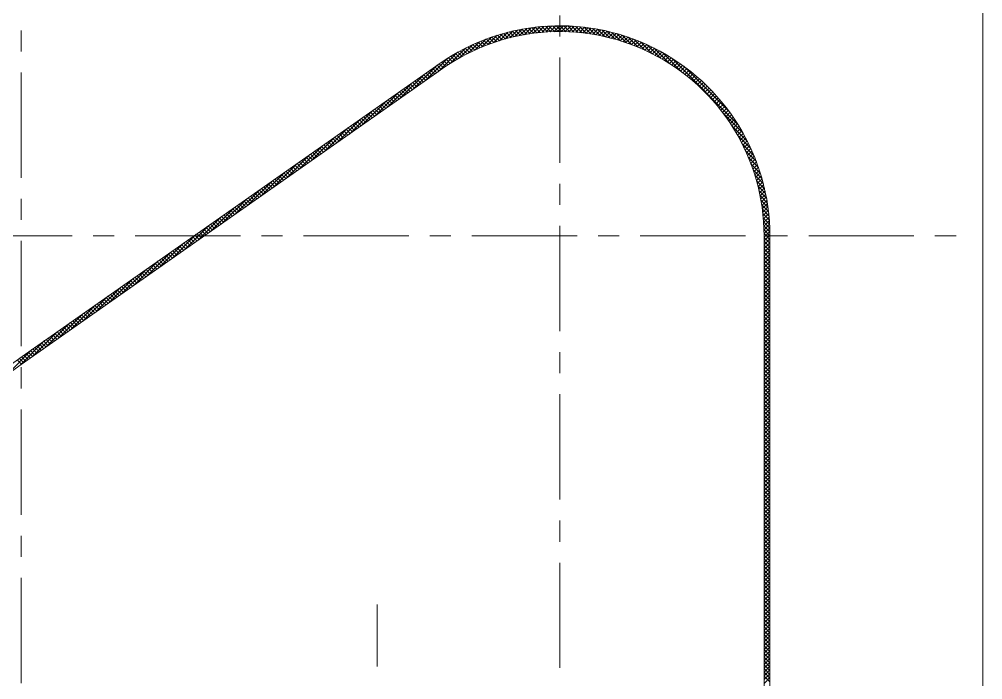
# Model space of a CAD drawing. Header units: millimetres. Extents: x 3449 to 4043, y 1067 to 1487.
# Drawn here: x 3714.22 to 3737.11, y 1159.69 to 1175.38 of the extents above; entities that cross this region are included whole.
import ezdxf

# ---------------------------------------------------------------- set-up
doc = ezdxf.new("R2010")
doc.units = ezdxf.units.MM
doc.linetypes.add('CENTERX2', pattern=[4, 2.5, -0.5, 0.5, -0.5])
for name, color, linetype, lineweight, true_color in [('1', 1, 'Continuous', 18, 0xff0000), ('2', 2, 'Continuous', 18, 0xffff00), ('3', 3, 'CENTERX2', 18, 0x00ff00)]:
    doc.layers.add(name, color=color, linetype=linetype, lineweight=lineweight, true_color=true_color)

msp = doc.modelspace()

# ---------------------------------------------------------------- linework, layer by layer
at = {"layer": '1'}
for p, q in [((3737.11235, 1179.13855), (3737.11235, 1113.88778)), ((3724.13861, 1174.10736), (3714.26368, 1167.18361)), ((3724.05295, 1174.21608), (3714.28932, 1167.37309)), ((3731.91827, 1170.23294), (3731.91827, 1122.79339)), ((3732.05666, 1170.23294), (3732.05666, 1122.79339)), ((3714.28932, 1167.37309), (3708.77472, 1163.37693)), ((3714.26368, 1167.18361), (3708.83274, 1163.24807))]:
    msp.add_line(p, q, dxfattribs=at)
for radius, end in [(4.99298, 127.084465), (4.85459, 127.051655)]:
    msp.add_arc((3727.06368, 1170.23294), radius, 0, end, dxfattribs=at)
at = {"layer": '2'}
for p, q in [((3726.11035, 1174.99301), (3726.28164, 1175.1643)), ((3726.22098, 1175.01384), (3726.387, 1175.17986)), ((3726.44039, 1175.04736), (3726.31784, 1175.16991)), ((3726.32849, 1175.03155), (3726.48978, 1175.19284)), ((3726.5205, 1175.05706), (3726.39641, 1175.18114)), ((3726.43316, 1175.04642), (3726.59017, 1175.20343)), ((3726.60183, 1175.06552), (3726.47612, 1175.19124)), ((3726.53524, 1175.05869), (3726.68835, 1175.2118)), ((3726.68445, 1175.0727), (3726.557, 1175.20015)), ((3726.63492, 1175.06857), (3726.78447, 1175.21812)), ((3726.76841, 1175.07855), (3726.63912, 1175.20785)), ((3726.85376, 1175.083), (3726.7225, 1175.21426)), ((3726.73237, 1175.07622), (3726.87865, 1175.2225)), ((3726.94059, 1175.08598), (3726.80723, 1175.21934)), ((3726.82776, 1175.0818), (3726.97102, 1175.22507)), ((3727.02895, 1175.08741), (3726.89335, 1175.22302)), ((3726.92121, 1175.08545), (3727.06169, 1175.22593)), ((3727.11895, 1175.08722), (3726.98093, 1175.22524)), ((3727.01283, 1175.08727), (3727.15073, 1175.22517)), ((3727.21066, 1175.08531), (3727.07005, 1175.22592)), ((3727.10274, 1175.08738), (3727.23824, 1175.22288)), ((3727.3042, 1175.08158), (3727.16079, 1175.22498)), ((3727.19103, 1175.08587), (3727.32429, 1175.21912)), ((3727.39968, 1175.0759), (3727.25325, 1175.22233)), ((3727.27778, 1175.08281), (3727.40894, 1175.21398)), ((3727.49724, 1175.06814), (3727.34753, 1175.21785)), ((3727.36307, 1175.0783), (3727.49227, 1175.2075)), ((3727.59703, 1175.05815), (3727.44374, 1175.21144)), ((3727.44696, 1175.07238), (3727.57432, 1175.19975)), ((3727.52951, 1175.06514), (3727.65515, 1175.19077)), ((3727.69923, 1175.04576), (3727.54202, 1175.20296)), ((3727.61079, 1175.05661), (3727.7348, 1175.18062)), ((3727.80404, 1175.03075), (3727.64253, 1175.19226)), ((3727.69084, 1175.04686), (3727.81331, 1175.16933)), ((3727.91169, 1175.0129), (3727.74543, 1175.17917)), ((3728.02248, 1174.99191), (3727.85092, 1175.16348)), ((3725.20731, 1174.71859), (3725.44498, 1174.95626)), ((3725.35567, 1174.77715), (3725.57843, 1174.99991)), ((3725.49366, 1174.82665), (3725.38503, 1174.93529)), ((3725.561, 1174.84912), (3725.4516, 1174.95852)), ((3725.49566, 1174.82733), (3725.70617, 1175.03784)), ((3725.62917, 1174.87075), (3725.51895, 1174.98097)), ((3725.69818, 1174.89154), (3725.58712, 1175.00261)), ((3725.62875, 1174.87063), (3725.82899, 1175.07086)), ((3725.76807, 1174.91146), (3725.65611, 1175.02342)), ((3725.83885, 1174.93048), (3725.72594, 1175.04339)), ((3725.75604, 1174.90811), (3725.9475, 1175.09957)), ((3725.91054, 1174.94859), (3725.79664, 1175.06249)), ((3725.98317, 1174.96577), (3725.86823, 1175.08071)), ((3725.87834, 1174.9406), (3726.06219, 1175.12446)), ((3726.05677, 1174.98197), (3725.94073, 1175.09801)), ((3725.99627, 1174.96874), (3726.17346, 1175.14593)), ((3726.13137, 1174.99717), (3726.01416, 1175.11438)), ((3726.20699, 1175.01135), (3726.08856, 1175.12978)), ((3726.28368, 1175.02447), (3726.16395, 1175.14419)), ((3726.36146, 1175.03648), (3726.24037, 1175.15758)), ((3727.76971, 1175.03592), (3727.89074, 1175.15695)), ((3727.84744, 1175.02385), (3727.9671, 1175.14352)), ((3727.92407, 1175.01068), (3728.04244, 1175.12905)), ((3728.13674, 1174.96746), (3727.95924, 1175.14496)), ((3727.99965, 1174.99646), (3728.11679, 1175.1136)), ((3728.25487, 1174.93912), (3728.07067, 1175.12333)), ((3728.07419, 1174.9812), (3728.19018, 1175.09719)), ((3728.14775, 1174.96495), (3728.26264, 1175.07984)), ((3728.3774, 1174.9064), (3728.18554, 1175.09826)), ((3728.22033, 1174.94773), (3728.33418, 1175.06158)), ((3728.29198, 1174.92958), (3728.40483, 1175.04243)), ((3728.50495, 1174.86866), (3728.30425, 1175.06935)), ((3728.36271, 1174.91051), (3728.47463, 1175.02242)), ((3728.63835, 1174.82506), (3728.42729, 1175.03611)), ((3728.43255, 1174.89055), (3728.54358, 1175.00157)), ((3728.50153, 1174.86972), (3728.6117, 1174.97989)), ((3728.77871, 1174.7745), (3728.55529, 1174.99792)), ((3728.56965, 1174.84804), (3728.67902, 1174.95741)), ((3728.63695, 1174.82554), (3728.74555, 1174.93413)), ((3728.92753, 1174.71548), (3728.68904, 1174.95397)), ((3724.68308, 1174.46376), (3724.99782, 1174.7785)), ((3724.87556, 1174.56645), (3725.15641, 1174.84729)), ((3724.9829, 1174.619), (3724.87919, 1174.7227)), ((3725.04416, 1174.64754), (3724.93994, 1174.75176)), ((3725.10613, 1174.67537), (3725.00138, 1174.78012)), ((3725.04839, 1174.64947), (3725.30478, 1174.90586)), ((3725.16883, 1174.70247), (3725.06351, 1174.80779)), ((3725.23227, 1174.72884), (3725.12635, 1174.83476)), ((3725.29646, 1174.75445), (3725.18991, 1174.861)), ((3725.36141, 1174.7793), (3725.2542, 1174.88651)), ((3725.42714, 1174.80337), (3725.31923, 1174.91128)), ((3728.70344, 1174.80222), (3728.81131, 1174.91009)), ((3728.76913, 1174.77811), (3728.8763, 1174.88528)), ((3729.08704, 1174.64578), (3728.8296, 1174.90321)), ((3728.83404, 1174.75322), (3728.94056, 1174.85974)), ((3728.89819, 1174.72757), (3729.00408, 1174.83346)), ((3728.96159, 1174.70117), (3729.06689, 1174.80646)), ((3729.26066, 1174.56196), (3728.97842, 1174.8442)), ((3729.02426, 1174.67403), (3729.12898, 1174.77875)), ((3729.0862, 1174.64616), (3729.19039, 1174.75035)), ((3729.45433, 1174.45809), (3729.13758, 1174.77484)), ((3729.14742, 1174.61759), (3729.2511, 1174.72127)), ((3724.17219, 1174.13248), (3724.63535, 1174.59564)), ((3724.45936, 1174.32985), (3724.82588, 1174.69637)), ((3724.57323, 1174.40005), (3724.47241, 1174.50087)), ((3724.62976, 1174.43332), (3724.5286, 1174.53449)), ((3724.68694, 1174.46594), (3724.58541, 1174.56747)), ((3724.74479, 1174.4979), (3724.64287, 1174.59982)), ((3724.80329, 1174.52919), (3724.70097, 1174.63152)), ((3724.86248, 1174.55981), (3724.75971, 1174.66258)), ((3724.92234, 1174.58975), (3724.81912, 1174.69297)), ((3729.20795, 1174.58831), (3729.31114, 1174.69151)), ((3729.26778, 1174.55834), (3729.37052, 1174.66108)), ((3729.68009, 1174.32213), (3729.31028, 1174.69194)), ((3729.32693, 1174.52768), (3729.42923, 1174.62999)), ((3729.3854, 1174.49636), (3729.4873, 1174.59825)), ((3729.44321, 1174.46436), (3729.54472, 1174.56588)), ((3729.50036, 1174.43171), (3729.60151, 1174.53286)), ((3729.97234, 1174.11969), (3729.50192, 1174.59011)), ((3729.55686, 1174.39841), (3729.65767, 1174.49922)), ((3723.56593, 1173.70582), (3724.14186, 1174.28175)), ((3723.86641, 1173.91651), (3724.41604, 1174.46614)), ((3724.19521, 1174.14945), (3724.09623, 1174.24843)), ((3724.24735, 1174.18711), (3724.14816, 1174.2863)), ((3724.30011, 1174.22416), (3724.20069, 1174.32357)), ((3724.35348, 1174.26059), (3724.25382, 1174.36025)), ((3724.40747, 1174.2964), (3724.30755, 1174.39632)), ((3724.46209, 1174.33158), (3724.36189, 1174.43178)), ((3724.51734, 1174.36614), (3724.41684, 1174.46664)), ((3729.61272, 1174.36446), (3729.71321, 1174.46495)), ((3729.66794, 1174.32988), (3729.76813, 1174.43007)), ((3729.72253, 1174.29467), (3729.82243, 1174.39457)), ((3731.28949, 1172.89233), (3729.72306, 1174.45876)), ((3729.77649, 1174.25883), (3729.87613, 1174.35847)), ((3729.82983, 1174.22236), (3729.92923, 1174.32177)), ((3729.88255, 1174.18529), (3729.98173, 1174.28447)), ((3731.10096, 1173.17067), (3730.0014, 1174.27023)), ((3723.26548, 1173.49518), (3723.83043, 1174.06013)), ((3723.87989, 1173.92596), (3723.78062, 1174.02522)), ((3723.93268, 1173.96297), (3723.83342, 1174.06223)), ((3723.98547, 1173.99998), (3723.88622, 1174.09923)), ((3724.03826, 1174.037), (3723.93902, 1174.13624)), ((3724.09275, 1174.07231), (3723.99182, 1174.17324)), ((3724.14368, 1174.11118), (3724.04488, 1174.20998)), ((3729.93467, 1174.1476), (3730.03364, 1174.24657)), ((3729.98617, 1174.1093), (3730.08496, 1174.20808)), ((3730.03707, 1174.07039), (3730.13569, 1174.16901)), ((3730.08737, 1174.03089), (3730.18583, 1174.12935)), ((3730.13707, 1173.99078), (3730.2354, 1174.08912)), ((3730.18617, 1173.95008), (3730.28438, 1174.0483)), ((3722.96527, 1173.28478), (3723.53022, 1173.84972)), ((3723.56315, 1173.70388), (3723.46383, 1173.8032)), ((3723.61594, 1173.74089), (3723.51663, 1173.8402)), ((3723.66873, 1173.7779), (3723.56943, 1173.8772)), ((3723.72152, 1173.81492), (3723.62223, 1173.91421)), ((3723.77431, 1173.85193), (3723.67503, 1173.95121)), ((3723.8271, 1173.88894), (3723.72782, 1173.98822)), ((3730.23468, 1173.90879), (3730.33279, 1174.0069)), ((3730.28259, 1173.8669), (3730.38062, 1173.96493)), ((3730.32992, 1173.82443), (3730.42788, 1173.92239)), ((3730.37665, 1173.78136), (3730.47457, 1173.87927)), ((3730.4228, 1173.73771), (3730.52068, 1173.83558)), ((3730.46836, 1173.69346), (3730.56622, 1173.79132)), ((3722.66507, 1173.07437), (3723.23001, 1173.63932)), ((3723.2464, 1173.48181), (3723.14705, 1173.58117)), ((3723.2992, 1173.51882), (3723.19984, 1173.61817)), ((3723.35199, 1173.55583), (3723.25264, 1173.65518)), ((3723.40478, 1173.59284), (3723.30662, 1173.691)), ((3723.45757, 1173.62985), (3723.35824, 1173.72919)), ((3723.51036, 1173.66687), (3723.41104, 1173.76619)), ((3730.51334, 1173.64863), (3730.61119, 1173.74649)), ((3730.55772, 1173.60322), (3730.65559, 1173.70109)), ((3730.60152, 1173.55721), (3730.69942, 1173.65511)), ((3730.64473, 1173.51062), (3730.74268, 1173.60857)), ((3730.68735, 1173.46344), (3730.78536, 1173.56145)), ((3722.36486, 1172.86397), (3722.9298, 1173.42891)), ((3722.92961, 1173.25978), (3722.83026, 1173.35914)), ((3722.98241, 1173.29679), (3722.88305, 1173.39615)), ((3723.03521, 1173.33379), (3722.93585, 1173.43315)), ((3723.08801, 1173.3708), (3722.98865, 1173.47016)), ((3723.14081, 1173.4078), (3723.04145, 1173.50716)), ((3723.19361, 1173.44481), (3723.09425, 1173.54416)), ((3730.72938, 1173.41566), (3730.82747, 1173.51376)), ((3730.77082, 1173.3673), (3730.86901, 1173.46549)), ((3730.81166, 1173.31834), (3730.90996, 1173.41664)), ((3730.85191, 1173.26879), (3730.95034, 1173.36722)), ((3722.06465, 1172.65356), (3722.62959, 1173.21851)), ((3722.61283, 1173.03776), (3722.51347, 1173.13712)), ((3722.66562, 1173.07476), (3722.56627, 1173.17412)), ((3722.71842, 1173.11177), (3722.61906, 1173.21112)), ((3722.77122, 1173.14877), (3722.67186, 1173.24813)), ((3722.82402, 1173.18578), (3722.72466, 1173.28513)), ((3722.87682, 1173.22278), (3722.77746, 1173.32214)), ((3730.89156, 1173.21864), (3730.99014, 1173.31722)), ((3730.93061, 1173.16789), (3731.02936, 1173.26663)), ((3731.42084, 1172.67119), (3730.95042, 1173.1416)), ((3730.96906, 1173.11653), (3731.06799, 1173.21546)), ((3731.0069, 1173.06457), (3731.10603, 1173.16369)), ((3731.04413, 1173.01199), (3731.14347, 1173.11134)), ((3721.76444, 1172.44315), (3722.32939, 1173.0081)), ((3722.24324, 1172.77873), (3722.14388, 1172.87809)), ((3722.29604, 1172.81573), (3722.19668, 1172.91509)), ((3722.34883, 1172.85274), (3722.24948, 1172.95209)), ((3722.40163, 1172.88974), (3722.30227, 1172.9891)), ((3722.45443, 1172.92674), (3722.35507, 1173.0261)), ((3722.50723, 1172.96375), (3722.40787, 1173.06311)), ((3722.56003, 1173.00075), (3722.46067, 1173.10011)), ((3731.08074, 1172.9588), (3731.18032, 1173.05838)), ((3731.11673, 1172.90499), (3731.21657, 1173.00483)), ((3731.1521, 1172.85056), (3731.25221, 1172.95067)), ((3731.18684, 1172.79549), (3731.28725, 1172.8959)), ((3721.46423, 1172.23275), (3722.02918, 1172.79769)), ((3721.92645, 1172.5567), (3721.82709, 1172.65606)), ((3721.97925, 1172.59371), (3721.87989, 1172.69306)), ((3722.03205, 1172.63071), (3721.93269, 1172.73007)), ((3722.08484, 1172.66771), (3721.98549, 1172.76707)), ((3722.13764, 1172.70472), (3722.03828, 1172.80408)), ((3722.19044, 1172.74172), (3722.09108, 1172.84108)), ((3731.52267, 1172.47955), (3731.15287, 1172.84936)), ((3731.22094, 1172.73979), (3731.32166, 1172.84052)), ((3731.2544, 1172.68344), (3731.35546, 1172.78451)), ((3731.28721, 1172.62645), (3731.38863, 1172.72787)), ((3731.31936, 1172.5688), (3731.42116, 1172.67061)), ((3721.16403, 1172.02234), (3721.72897, 1172.58729)), ((3721.60966, 1172.33467), (3721.5103, 1172.43403)), ((3721.66246, 1172.37168), (3721.5631, 1172.47104)), ((3721.71526, 1172.40868), (3721.6159, 1172.50804)), ((3721.76805, 1172.44569), (3721.6687, 1172.54505)), ((3721.82085, 1172.48269), (3721.7215, 1172.58205)), ((3721.87365, 1172.5197), (3721.77429, 1172.61905)), ((3731.60557, 1172.30685), (3731.28882, 1172.6236)), ((3731.35085, 1172.51049), (3731.45306, 1172.6127)), ((3731.38167, 1172.45151), (3731.4843, 1172.55414)), ((3731.67493, 1172.14769), (3731.39269, 1172.42993)), ((3731.41181, 1172.39184), (3731.51489, 1172.49493)), ((3731.44125, 1172.33149), (3731.54482, 1172.43505)), ((3720.86382, 1171.81194), (3721.42876, 1172.37688)), ((3721.29287, 1172.11265), (3721.19351, 1172.21201)), ((3721.34567, 1172.14965), (3721.24631, 1172.24901)), ((3721.39847, 1172.18666), (3721.29911, 1172.28601)), ((3721.45127, 1172.22366), (3721.35191, 1172.32302)), ((3721.50406, 1172.26067), (3721.40471, 1172.36002)), ((3721.55686, 1172.29767), (3721.4575, 1172.39703)), ((3731.47, 1172.27043), (3731.57407, 1172.3745)), ((3731.73394, 1171.99887), (3731.47651, 1172.25631)), ((3731.49804, 1172.20867), (3731.60264, 1172.31326)), ((3731.52536, 1172.14618), (3731.63051, 1172.25134)), ((3731.55194, 1172.08296), (3731.65768, 1172.18871)), ((3720.56361, 1171.60153), (3721.12855, 1172.16648)), ((3720.97608, 1171.89062), (3720.87672, 1171.98998)), ((3721.02888, 1171.92763), (3720.92952, 1172.02698)), ((3721.08168, 1171.96463), (3720.98232, 1172.06399)), ((3721.13448, 1172.00163), (3721.03512, 1172.10099)), ((3721.18728, 1172.03864), (3721.08792, 1172.138)), ((3721.24007, 1172.07564), (3721.14072, 1172.175)), ((3731.7847, 1171.85831), (3731.54621, 1172.0968)), ((3731.57778, 1172.019), (3731.68414, 1172.12536)), ((3731.60285, 1171.95427), (3731.70986, 1172.06128)), ((3731.62715, 1171.88877), (3731.73485, 1171.99647)), ((3719.96319, 1171.18072), (3720.52814, 1171.74567)), ((3720.2634, 1171.39113), (3720.82835, 1171.95607)), ((3720.6065, 1171.63159), (3720.50714, 1171.73095)), ((3720.65929, 1171.66859), (3720.55994, 1171.76795)), ((3720.71209, 1171.7056), (3720.61273, 1171.80496)), ((3720.76489, 1171.7426), (3720.66553, 1171.84196)), ((3720.81769, 1171.77961), (3720.71833, 1171.87897)), ((3720.87049, 1171.81661), (3720.77113, 1171.91597)), ((3720.92328, 1171.85362), (3720.82393, 1171.95298)), ((3731.82865, 1171.72456), (3731.60523, 1171.94797)), ((3731.65066, 1171.82248), (3731.75908, 1171.9309)), ((3731.86684, 1171.59656), (3731.65579, 1171.80762)), ((3731.67337, 1171.75538), (3731.78254, 1171.86456)), ((3731.69525, 1171.68746), (3731.80522, 1171.79743)), ((3719.66298, 1170.97032), (3720.22793, 1171.53526)), ((3720.28971, 1171.40956), (3720.19035, 1171.50892)), ((3720.3425, 1171.44657), (3720.24315, 1171.54593)), ((3720.3953, 1171.48357), (3720.29594, 1171.58293)), ((3720.4481, 1171.52058), (3720.34874, 1171.61994)), ((3720.5009, 1171.55758), (3720.40154, 1171.65694)), ((3720.5537, 1171.59459), (3720.45434, 1171.69394)), ((3731.90009, 1171.47352), (3731.69939, 1171.67422)), ((3731.71629, 1171.61869), (3731.8271, 1171.7295)), ((3731.73646, 1171.54906), (3731.84815, 1171.66076)), ((3731.92899, 1171.35481), (3731.73713, 1171.54667)), ((3731.75575, 1171.47855), (3731.86837, 1171.59117)), ((3731.77413, 1171.40713), (3731.88773, 1171.52073)), ((3719.36278, 1170.75991), (3719.92772, 1171.32486)), ((3719.97292, 1171.18754), (3719.87356, 1171.2869)), ((3720.02572, 1171.22454), (3719.92636, 1171.3239)), ((3720.07851, 1171.26155), (3719.97916, 1171.3609)), ((3720.13131, 1171.29855), (3720.03195, 1171.39791)), ((3720.18411, 1171.33556), (3720.08475, 1171.43491)), ((3720.23691, 1171.37256), (3720.13755, 1171.47192)), ((3731.95406, 1171.23994), (3731.76986, 1171.42414)), ((3731.79158, 1171.33477), (3731.90621, 1171.4494)), ((3731.97569, 1171.12851), (3731.79819, 1171.30601)), ((3731.80807, 1171.26146), (3731.92378, 1171.37717)), ((3731.82357, 1171.18716), (3731.94043, 1171.30402)), ((3719.06257, 1170.54951), (3719.62751, 1171.11445)), ((3719.65613, 1170.96551), (3719.55677, 1171.06487)), ((3719.70893, 1171.00252), (3719.60957, 1171.10187)), ((3719.76173, 1171.03952), (3719.66237, 1171.13888)), ((3719.81452, 1171.07652), (3719.71517, 1171.17588)), ((3719.86732, 1171.11353), (3719.76796, 1171.21289)), ((3719.92012, 1171.15053), (3719.82076, 1171.24989)), ((3731.99421, 1171.02019), (3731.82264, 1171.19175)), ((3731.83805, 1171.11184), (3731.95611, 1171.2299)), ((3732.0099, 1170.91469), (3731.84363, 1171.08096)), ((3731.85148, 1171.03546), (3731.97082, 1171.15481)), ((3731.86382, 1170.958), (3731.98451, 1171.07869)), ((3718.76236, 1170.3391), (3719.32731, 1170.90405)), ((3719.33934, 1170.74348), (3719.23998, 1170.84284)), ((3719.39214, 1170.78049), (3719.29278, 1170.87985)), ((3719.44494, 1170.81749), (3719.34558, 1170.91685)), ((3719.49773, 1170.8545), (3719.39838, 1170.95386)), ((3719.55053, 1170.8915), (3719.45117, 1170.99086)), ((3719.60333, 1170.92851), (3719.50397, 1171.02786)), ((3732.02299, 1170.8118), (3731.86148, 1170.97331)), ((3731.87503, 1170.87941), (3731.99715, 1171.00153)), ((3732.03369, 1170.71129), (3731.87649, 1170.8685)), ((3731.88508, 1170.79966), (3732.00871, 1170.92328)), ((3731.89391, 1170.71868), (3732.01914, 1170.84391)), ((3718.46215, 1170.12869), (3719.0271, 1170.69364)), ((3719.02255, 1170.52146), (3718.92319, 1170.62082)), ((3719.07535, 1170.55846), (3718.97599, 1170.65782)), ((3719.12815, 1170.59547), (3719.02879, 1170.69483)), ((3719.18095, 1170.63247), (3719.08159, 1170.73183)), ((3719.23374, 1170.66948), (3719.13439, 1170.76883)), ((3719.28654, 1170.70648), (3719.18718, 1170.80584)), ((3732.04217, 1170.61301), (3731.88888, 1170.7663)), ((3732.04858, 1170.5168), (3731.89887, 1170.66651)), ((3731.90147, 1170.63644), (3732.0284, 1170.76338)), ((3731.90772, 1170.55289), (3732.03646, 1170.68163)), ((3731.91258, 1170.46795), (3732.04325, 1170.59862)), ((3718.16194, 1169.91829), (3718.72689, 1170.48323)), ((3718.65296, 1170.26243), (3718.55361, 1170.36179)), ((3718.70576, 1170.29943), (3718.6064, 1170.39879)), ((3718.75856, 1170.33644), (3718.6592, 1170.43579)), ((3718.81136, 1170.37344), (3718.712, 1170.4728)), ((3718.86416, 1170.41045), (3718.7648, 1170.5098)), ((3718.91695, 1170.44745), (3718.8176, 1170.54681)), ((3718.96975, 1170.48445), (3718.87039, 1170.58381)), ((3732.05306, 1170.42252), (3731.90663, 1170.56895)), ((3732.05571, 1170.33006), (3731.91231, 1170.47347)), ((3731.91599, 1170.38156), (3732.04873, 1170.51429)), ((3732.05666, 1170.23932), (3731.91604, 1170.37993)), ((3731.91789, 1170.29365), (3732.05282, 1170.42859)), ((3717.86174, 1169.70788), (3718.42668, 1170.27283)), ((3718.33618, 1170.0404), (3718.23682, 1170.13976)), ((3718.38897, 1170.07741), (3718.28962, 1170.17676)), ((3718.44177, 1170.11441), (3718.34241, 1170.21377)), ((3718.49457, 1170.15141), (3718.39521, 1170.25077)), ((3718.54737, 1170.18842), (3718.44801, 1170.28778)), ((3718.60017, 1170.22542), (3718.50081, 1170.32478)), ((3732.05666, 1170.14951), (3731.91796, 1170.28822)), ((3732.05666, 1170.05971), (3731.91815, 1170.19822)), ((3731.91818, 1170.20414), (3732.05548, 1170.34144)), ((3731.91827, 1170.11443), (3732.05662, 1170.25278)), ((3731.91827, 1170.02462), (3732.05666, 1170.16301)), ((3717.56153, 1169.49748), (3718.12647, 1170.06242)), ((3718.01939, 1169.81837), (3717.92003, 1169.91773)), ((3718.07218, 1169.85538), (3717.97283, 1169.95474)), ((3718.12498, 1169.89238), (3718.02562, 1169.99174)), ((3718.17778, 1169.92939), (3718.07842, 1170.02875)), ((3718.23058, 1169.96639), (3718.13122, 1170.06575)), ((3718.28338, 1170.0034), (3718.18402, 1170.10275)), ((3732.05666, 1169.96991), (3731.91827, 1170.1083)), ((3731.91827, 1169.93482), (3732.05666, 1170.07321)), ((3732.05666, 1169.8801), (3731.91827, 1170.01849)), ((3731.91827, 1169.84502), (3732.05666, 1169.98341)), ((3732.05666, 1169.7903), (3731.91827, 1169.92869)), ((3717.26132, 1169.28707), (3717.82627, 1169.85202)), ((3717.7026, 1169.59635), (3717.60324, 1169.69571)), ((3717.7554, 1169.63335), (3717.65604, 1169.73271)), ((3717.80819, 1169.67036), (3717.70884, 1169.76971)), ((3717.86099, 1169.70736), (3717.76163, 1169.80672)), ((3717.91379, 1169.74437), (3717.81443, 1169.84372)), ((3717.96659, 1169.78137), (3717.86723, 1169.88073)), ((3731.91827, 1169.75522), (3732.05666, 1169.89361)), ((3732.05666, 1169.7005), (3731.91827, 1169.83889)), ((3731.91827, 1169.66541), (3732.05666, 1169.8038)), ((3732.05666, 1169.6107), (3731.91827, 1169.74909)), ((3731.91827, 1169.57561), (3732.05666, 1169.714)), ((3716.96111, 1169.07667), (3717.52606, 1169.64161)), ((3717.38581, 1169.37432), (3717.28645, 1169.47368)), ((3717.43861, 1169.41133), (3717.33925, 1169.51068)), ((3717.4914, 1169.44833), (3717.39205, 1169.54769)), ((3717.5442, 1169.48533), (3717.44484, 1169.58469)), ((3717.597, 1169.52234), (3717.49764, 1169.6217)), ((3717.6498, 1169.55934), (3717.55044, 1169.6587)), ((3732.05666, 1169.52089), (3731.91827, 1169.65928)), ((3731.91827, 1169.48581), (3732.05666, 1169.6242)), ((3732.05666, 1169.43109), (3731.91827, 1169.56948)), ((3731.91827, 1169.39601), (3732.05666, 1169.5344)), ((3732.05666, 1169.34129), (3731.91827, 1169.47968)), ((3731.91827, 1169.3062), (3732.05666, 1169.44459)), ((3716.3607, 1168.65586), (3716.92564, 1169.2208)), ((3716.6609, 1168.86626), (3717.22585, 1169.43121)), ((3717.01622, 1169.11529), (3716.91686, 1169.21465)), ((3717.06902, 1169.1523), (3716.96966, 1169.25165)), ((3717.12182, 1169.1893), (3717.02246, 1169.28866)), ((3717.17462, 1169.2263), (3717.07526, 1169.32566)), ((3717.22741, 1169.26331), (3717.12806, 1169.36267)), ((3717.28021, 1169.30031), (3717.18085, 1169.39967)), ((3717.33301, 1169.33732), (3717.23365, 1169.43668)), ((3732.05666, 1169.25149), (3731.91827, 1169.38987)), ((3731.91827, 1169.2164), (3732.05666, 1169.35479)), ((3732.05666, 1169.16168), (3731.91827, 1169.30007)), ((3731.91827, 1169.1266), (3732.05666, 1169.26499)), ((3716.06049, 1168.44545), (3716.62543, 1169.0104)), ((3716.69943, 1168.89326), (3716.60007, 1168.99262)), ((3716.75223, 1168.93027), (3716.65287, 1169.02963)), ((3716.80503, 1168.96727), (3716.70567, 1169.06663)), ((3716.85783, 1169.00428), (3716.75847, 1169.10364)), ((3716.91062, 1169.04128), (3716.81127, 1169.14064)), ((3716.96342, 1169.07829), (3716.86407, 1169.17764)), ((3732.05666, 1169.07188), (3731.91827, 1169.21027)), ((3731.91827, 1169.0368), (3732.05666, 1169.17519)), ((3732.05666, 1168.98208), (3731.91827, 1169.12047)), ((3731.91827, 1168.94699), (3732.05666, 1169.08538)), ((3732.05666, 1168.89228), (3731.91827, 1169.03066)), ((3731.91827, 1168.85719), (3732.05666, 1168.99558)), ((3715.76028, 1168.23504), (3716.32523, 1168.79999)), ((3716.38264, 1168.67124), (3716.28329, 1168.7706)), ((3716.43544, 1168.70824), (3716.33608, 1168.8076)), ((3716.48824, 1168.74525), (3716.38888, 1168.8446)), ((3716.54104, 1168.78225), (3716.44168, 1168.88161)), ((3716.59384, 1168.81926), (3716.49448, 1168.91861)), ((3716.64663, 1168.85626), (3716.54728, 1168.95562)), ((3732.05666, 1168.80247), (3731.91827, 1168.94086)), ((3731.91827, 1168.76739), (3732.05666, 1168.90578)), ((3732.05666, 1168.71267), (3731.91827, 1168.85106)), ((3731.91827, 1168.67759), (3732.05666, 1168.81598)), ((3732.05666, 1168.62287), (3731.91827, 1168.76126)), ((3715.46007, 1168.02464), (3716.02502, 1168.58958)), ((3716.06585, 1168.44921), (3715.9665, 1168.54857)), ((3716.11865, 1168.48622), (3716.01929, 1168.58557)), ((3716.17145, 1168.52322), (3716.07209, 1168.62258)), ((3716.22425, 1168.56022), (3716.12489, 1168.65958)), ((3716.27705, 1168.59723), (3716.17769, 1168.69659)), ((3716.32985, 1168.63423), (3716.23049, 1168.73359)), ((3731.91827, 1168.58778), (3732.05666, 1168.72617)), ((3732.05666, 1168.53306), (3731.91827, 1168.67145)), ((3731.91827, 1168.49798), (3732.05666, 1168.63637)), ((3732.05666, 1168.44326), (3731.91827, 1168.58165)), ((3731.91827, 1168.40818), (3732.05666, 1168.54657)), ((3715.15986, 1167.81423), (3715.72481, 1168.37918)), ((3715.74907, 1168.22718), (3715.64971, 1168.32654)), ((3715.80186, 1168.26419), (3715.70251, 1168.36355)), ((3715.85466, 1168.30119), (3715.7553, 1168.40055)), ((3715.90746, 1168.3382), (3715.8081, 1168.43756)), ((3715.96026, 1168.3752), (3715.8609, 1168.47456)), ((3716.01306, 1168.41221), (3715.9137, 1168.51157)), ((3732.05666, 1168.35346), (3731.91827, 1168.49185)), ((3731.91827, 1168.31838), (3732.05666, 1168.45677)), ((3732.05666, 1168.26366), (3731.91827, 1168.40205)), ((3731.91827, 1168.22857), (3732.05666, 1168.36696)), ((3732.05666, 1168.17385), (3731.91827, 1168.31224)), ((3714.85966, 1167.60383), (3715.4246, 1168.16877)), ((3715.37948, 1167.96815), (3715.28012, 1168.06751)), ((3715.43228, 1168.00516), (3715.33292, 1168.10452)), ((3715.48507, 1168.04216), (3715.38572, 1168.14152)), ((3715.53787, 1168.07917), (3715.43851, 1168.17853)), ((3715.59067, 1168.11617), (3715.49131, 1168.21553)), ((3715.64347, 1168.15318), (3715.54411, 1168.25253)), ((3715.69627, 1168.19018), (3715.59691, 1168.28954)), ((3731.91827, 1168.13877), (3732.05666, 1168.27716)), ((3732.05666, 1168.08405), (3731.91827, 1168.22244)), ((3731.91827, 1168.04897), (3732.05666, 1168.18736)), ((3732.05666, 1167.99425), (3731.91827, 1168.13264)), ((3731.91827, 1167.95917), (3732.05666, 1168.09756)), ((3714.55945, 1167.39342), (3715.12439, 1167.95837)), ((3715.06269, 1167.74613), (3714.96333, 1167.84549)), ((3715.11549, 1167.78313), (3715.01613, 1167.88249)), ((3715.16829, 1167.82014), (3715.06893, 1167.91949)), ((3715.22108, 1167.85714), (3715.12173, 1167.9565)), ((3715.27388, 1167.89415), (3715.17452, 1167.9935)), ((3715.32668, 1167.93115), (3715.22732, 1168.03051)), ((3732.05666, 1167.90445), (3731.91827, 1168.04284)), ((3731.91827, 1167.86936), (3732.05666, 1168.00775)), ((3732.05666, 1167.81464), (3731.91827, 1167.95303)), ((3731.91827, 1167.77956), (3732.05666, 1167.91795)), ((3732.05666, 1167.72484), (3731.91827, 1167.86323)), ((3714.2497, 1167.17348), (3714.82419, 1167.74796)), ((3714.7459, 1167.5241), (3714.64654, 1167.62346)), ((3714.7987, 1167.56111), (3714.69934, 1167.66046)), ((3714.8515, 1167.59811), (3714.75214, 1167.69747)), ((3714.9043, 1167.63511), (3714.80494, 1167.73447)), ((3714.95709, 1167.67212), (3714.85774, 1167.77148)), ((3715.00989, 1167.70912), (3714.91053, 1167.80848)), ((3731.91827, 1167.68976), (3732.05666, 1167.82815)), ((3732.05666, 1167.63504), (3731.91827, 1167.77343)), ((3731.91827, 1167.59996), (3732.05666, 1167.73835)), ((3732.05666, 1167.54524), (3731.91827, 1167.68363)), ((3731.91827, 1167.51015), (3732.05666, 1167.64854)), ((3713.92356, 1166.93714), (3714.52398, 1167.53756)), ((3714.43057, 1167.30062), (3714.32975, 1167.40143)), ((3714.48191, 1167.33908), (3714.38255, 1167.43844)), ((3714.53471, 1167.37608), (3714.43535, 1167.47544)), ((3714.58751, 1167.41309), (3714.48815, 1167.51245)), ((3714.6403, 1167.45009), (3714.54095, 1167.54945)), ((3714.6931, 1167.4871), (3714.59374, 1167.58645)), ((3732.05666, 1167.45543), (3731.91827, 1167.59382)), ((3731.91827, 1167.42035), (3732.05666, 1167.55874)), ((3732.05666, 1167.36563), (3731.91827, 1167.50402)), ((3731.91827, 1167.33055), (3732.05666, 1167.46894)), ((3732.05666, 1167.27583), (3731.91827, 1167.41422)), ((3714.27208, 1167.1897), (3714.17299, 1167.28879)), ((3714.32499, 1167.22659), (3714.22506, 1167.32653)), ((3714.37778, 1167.26361), (3714.27713, 1167.36426)), ((3731.91827, 1167.24075), (3732.05666, 1167.37913)), ((3732.05666, 1167.18603), (3731.91827, 1167.32442)), ((3731.91827, 1167.15094), (3732.05666, 1167.28933)), ((3732.05666, 1167.09622), (3731.91827, 1167.23461)), ((3731.91827, 1167.06114), (3732.05666, 1167.19953)), ((3732.05666, 1167.00642), (3731.91827, 1167.14481)), ((3731.91827, 1166.97134), (3732.05666, 1167.10973)), ((3732.05666, 1166.91662), (3731.91827, 1167.05501)), ((3731.91827, 1166.88154), (3732.05666, 1167.01992)), ((3732.05666, 1166.82682), (3731.91827, 1166.96521)), ((3731.91827, 1166.79173), (3732.05666, 1166.93012)), ((3732.05666, 1166.73701), (3731.91827, 1166.8754)), ((3731.91827, 1166.70193), (3732.05666, 1166.84032)), ((3732.05666, 1166.64721), (3731.91827, 1166.7856)), ((3731.91827, 1166.61213), (3732.05666, 1166.75052)), ((3732.05666, 1166.55741), (3731.91827, 1166.6958)), ((3731.91827, 1166.52232), (3732.05666, 1166.66071)), ((3732.05666, 1166.46761), (3731.91827, 1166.606)), ((3731.91827, 1166.43252), (3732.05666, 1166.57091)), ((3732.05666, 1166.3778), (3731.91827, 1166.51619)), ((3731.91827, 1166.34272), (3732.05666, 1166.48111)), ((3732.05666, 1166.288), (3731.91827, 1166.42639)), ((3731.91827, 1166.25292), (3732.05666, 1166.39131)), ((3732.05666, 1166.1982), (3731.91827, 1166.33659)), ((3731.91827, 1166.16311), (3732.05666, 1166.3015)), ((3732.05666, 1166.1084), (3731.91827, 1166.24679)), ((3731.91827, 1166.07331), (3732.05666, 1166.2117)), ((3732.05666, 1166.01859), (3731.91827, 1166.15698)), ((3731.91827, 1165.98351), (3732.05666, 1166.1219)), ((3732.05666, 1165.92879), (3731.91827, 1166.06718)), ((3731.91827, 1165.89371), (3732.05666, 1166.0321)), ((3732.05666, 1165.83899), (3731.91827, 1165.97738)), ((3731.91827, 1165.8039), (3732.05666, 1165.94229)), ((3732.05666, 1165.74919), (3731.91827, 1165.88758)), ((3731.91827, 1165.7141), (3732.05666, 1165.85249)), ((3732.05666, 1165.65938), (3731.91827, 1165.79777)), ((3731.91827, 1165.6243), (3732.05666, 1165.76269)), ((3732.05666, 1165.56958), (3731.91827, 1165.70797)), ((3731.91827, 1165.5345), (3732.05666, 1165.67289)), ((3732.05666, 1165.47978), (3731.91827, 1165.61817)), ((3731.91827, 1165.44469), (3732.05666, 1165.58308)), ((3732.05666, 1165.38998), (3731.91827, 1165.52836)), ((3731.91827, 1165.35489), (3732.05666, 1165.49328)), ((3732.05666, 1165.30017), (3731.91827, 1165.43856)), ((3731.91827, 1165.26509), (3732.05666, 1165.40348)), ((3732.05666, 1165.21037), (3731.91827, 1165.34876)), ((3731.91827, 1165.17529), (3732.05666, 1165.31368)), ((3732.05666, 1165.12057), (3731.91827, 1165.25896)), ((3731.91827, 1165.08548), (3732.05666, 1165.22387)), ((3732.05666, 1165.03077), (3731.91827, 1165.16915)), ((3731.91827, 1164.99568), (3732.05666, 1165.13407)), ((3732.05666, 1164.94096), (3731.91827, 1165.07935)), ((3731.91827, 1164.90588), (3732.05666, 1165.04427)), ((3732.05666, 1164.85116), (3731.91827, 1164.98955)), ((3731.91827, 1164.81608), (3732.05666, 1164.95447)), ((3732.05666, 1164.76136), (3731.91827, 1164.89975)), ((3731.91827, 1164.72627), (3732.05666, 1164.86466)), ((3732.05666, 1164.67155), (3731.91827, 1164.80994)), ((3731.91827, 1164.63647), (3732.05666, 1164.77486)), ((3732.05666, 1164.58175), (3731.91827, 1164.72014)), ((3731.91827, 1164.54667), (3732.05666, 1164.68506)), ((3732.05666, 1164.49195), (3731.91827, 1164.63034)), ((3731.91827, 1164.45687), (3732.05666, 1164.59526)), ((3732.05666, 1164.40215), (3731.91827, 1164.54054)), ((3731.91827, 1164.36706), (3732.05666, 1164.50545)), ((3732.05666, 1164.31234), (3731.91827, 1164.45073)), ((3731.91827, 1164.27726), (3732.05666, 1164.41565)), ((3732.05666, 1164.22254), (3731.91827, 1164.36093)), ((3731.91827, 1164.18746), (3732.05666, 1164.32585)), ((3732.05666, 1164.13274), (3731.91827, 1164.27113)), ((3731.91827, 1164.09766), (3732.05666, 1164.23605)), ((3732.05666, 1164.04294), (3731.91827, 1164.18133)), ((3731.91827, 1164.00785), (3732.05666, 1164.14624)), ((3732.05666, 1163.95313), (3731.91827, 1164.09152)), ((3731.91827, 1163.91805), (3732.05666, 1164.05644)), ((3732.05666, 1163.86333), (3731.91827, 1164.00172)), ((3731.91827, 1163.82825), (3732.05666, 1163.96664)), ((3732.05666, 1163.77353), (3731.91827, 1163.91192)), ((3731.91827, 1163.73845), (3732.05666, 1163.87684)), ((3732.05666, 1163.68373), (3731.91827, 1163.82212)), ((3731.91827, 1163.64864), (3732.05666, 1163.78703)), ((3732.05666, 1163.59392), (3731.91827, 1163.73231)), ((3731.91827, 1163.55884), (3732.05666, 1163.69723)), ((3732.05666, 1163.50412), (3731.91827, 1163.64251)), ((3731.91827, 1163.46904), (3732.05666, 1163.60743)), ((3732.05666, 1163.41432), (3731.91827, 1163.55271)), ((3731.91827, 1163.37924), (3732.05666, 1163.51762)), ((3732.05666, 1163.32452), (3731.91827, 1163.46291)), ((3731.91827, 1163.28943), (3732.05666, 1163.42782)), ((3732.05666, 1163.23471), (3731.91827, 1163.3731)), ((3731.91827, 1163.19963), (3732.05666, 1163.33802)), ((3732.05666, 1163.14491), (3731.91827, 1163.2833)), ((3731.91827, 1163.10983), (3732.05666, 1163.24822)), ((3732.05666, 1163.05511), (3731.91827, 1163.1935)), ((3731.91827, 1163.02003), (3732.05666, 1163.15841)), ((3732.05666, 1162.96531), (3731.91827, 1163.1037)), ((3731.91827, 1162.93022), (3732.05666, 1163.06861)), ((3732.05666, 1162.8755), (3731.91827, 1163.01389)), ((3731.91827, 1162.84042), (3732.05666, 1162.97881)), ((3732.05666, 1162.7857), (3731.91827, 1162.92409)), ((3731.91827, 1162.75062), (3732.05666, 1162.88901)), ((3732.05666, 1162.6959), (3731.91827, 1162.83429)), ((3731.91827, 1162.66081), (3732.05666, 1162.7992)), ((3732.05666, 1162.6061), (3731.91827, 1162.74449)), ((3731.91827, 1162.57101), (3732.05666, 1162.7094)), ((3732.05666, 1162.51629), (3731.91827, 1162.65468)), ((3731.91827, 1162.48121), (3732.05666, 1162.6196)), ((3732.05666, 1162.42649), (3731.91827, 1162.56488)), ((3731.91827, 1162.39141), (3732.05666, 1162.5298)), ((3732.05666, 1162.33669), (3731.91827, 1162.47508)), ((3731.91827, 1162.3016), (3732.05666, 1162.43999)), ((3732.05666, 1162.24689), (3731.91827, 1162.38528)), ((3731.91827, 1162.2118), (3732.05666, 1162.35019)), ((3732.05666, 1162.15708), (3731.91827, 1162.29547)), ((3731.91827, 1162.122), (3732.05666, 1162.26039)), ((3732.05666, 1162.06728), (3731.91827, 1162.20567)), ((3731.91827, 1162.0322), (3732.05666, 1162.17059)), ((3732.05666, 1161.97748), (3731.91827, 1162.11587)), ((3731.91827, 1161.94239), (3732.05666, 1162.08078)), ((3732.05666, 1161.88768), (3731.91827, 1162.02606)), ((3731.91827, 1161.85259), (3732.05666, 1161.99098)), ((3732.05666, 1161.79787), (3731.91827, 1161.93626)), ((3731.91827, 1161.76279), (3732.05666, 1161.90118)), ((3732.05666, 1161.70807), (3731.91827, 1161.84646)), ((3731.91827, 1161.67299), (3732.05666, 1161.81138)), ((3732.05666, 1161.61827), (3731.91827, 1161.75666)), ((3731.91827, 1161.58318), (3732.05666, 1161.72157)), ((3732.05666, 1161.52847), (3731.91827, 1161.66685)), ((3731.91827, 1161.49338), (3732.05666, 1161.63177)), ((3732.05666, 1161.43866), (3731.91827, 1161.57705)), ((3731.91827, 1161.40358), (3732.05666, 1161.54197)), ((3732.05666, 1161.34886), (3731.91827, 1161.48725)), ((3731.91827, 1161.31378), (3732.05666, 1161.45217)), ((3732.05666, 1161.25906), (3731.91827, 1161.39745)), ((3731.91827, 1161.22397), (3732.05666, 1161.36236)), ((3732.05666, 1161.16925), (3731.91827, 1161.30764)), ((3731.91827, 1161.13417), (3732.05666, 1161.27256)), ((3732.05666, 1161.07945), (3731.91827, 1161.21784)), ((3731.91827, 1161.04437), (3732.05666, 1161.18276)), ((3732.05666, 1160.98965), (3731.91827, 1161.12804)), ((3731.91827, 1160.95457), (3732.05666, 1161.09296)), ((3732.05666, 1160.89985), (3731.91827, 1161.03824)), ((3731.91827, 1160.86476), (3732.05666, 1161.00315)), ((3732.05666, 1160.81004), (3731.91827, 1160.94843)), ((3731.91827, 1160.77496), (3732.05666, 1160.91335)), ((3732.05666, 1160.72024), (3731.91827, 1160.85863)), ((3731.91827, 1160.68516), (3732.05666, 1160.82355)), ((3732.05666, 1160.63044), (3731.91827, 1160.76883)), ((3731.91827, 1160.59536), (3732.05666, 1160.73375)), ((3732.05666, 1160.54064), (3731.91827, 1160.67903)), ((3731.91827, 1160.50555), (3732.05666, 1160.64394)), ((3732.05666, 1160.45083), (3731.91827, 1160.58922)), ((3731.91827, 1160.41575), (3732.05666, 1160.55414)), ((3732.05666, 1160.36103), (3731.91827, 1160.49942)), ((3731.91827, 1160.32595), (3732.05666, 1160.46434)), ((3732.05666, 1160.27123), (3731.91827, 1160.40962)), ((3731.91827, 1160.23615), (3732.05666, 1160.37454)), ((3732.05666, 1160.18143), (3731.91827, 1160.31982)), ((3731.91827, 1160.14634), (3732.05666, 1160.28473)), ((3732.05666, 1160.09162), (3731.91827, 1160.23001)), ((3731.91827, 1160.05654), (3732.05666, 1160.19493)), ((3732.05666, 1160.00182), (3731.91827, 1160.14021)), ((3731.91827, 1159.96674), (3732.05666, 1160.10513)), ((3732.05666, 1159.91202), (3731.91827, 1160.05041)), ((3731.91827, 1159.87694), (3732.05666, 1160.01532)), ((3732.05666, 1159.82222), (3731.91827, 1159.96061)), ((3731.91827, 1159.78713), (3732.05666, 1159.92552)), ((3732.05666, 1159.73241), (3731.91827, 1159.8708)), ((3731.91827, 1159.69733), (3732.05666, 1159.83572)), ((3732.05666, 1159.64261), (3731.91827, 1159.781)), ((3731.91827, 1159.60753), (3732.05666, 1159.74592))]:
    msp.add_line(p, q, dxfattribs=at)
at = {"layer": '3'}
for p, q in [((3714.26368, 1107.6143), (3714.26368, 1186.69455)), ((3727.06368, 1159.97294), (3727.06368, 1177.23338)), ((3692.9773, 1170.23294), (3736.84476, 1170.23294)), ((3722.72368, 1132.00859), (3722.72368, 1161.48315))]:
    msp.add_line(p, q, dxfattribs=at)

doc.saveas('drawing.dxf')
